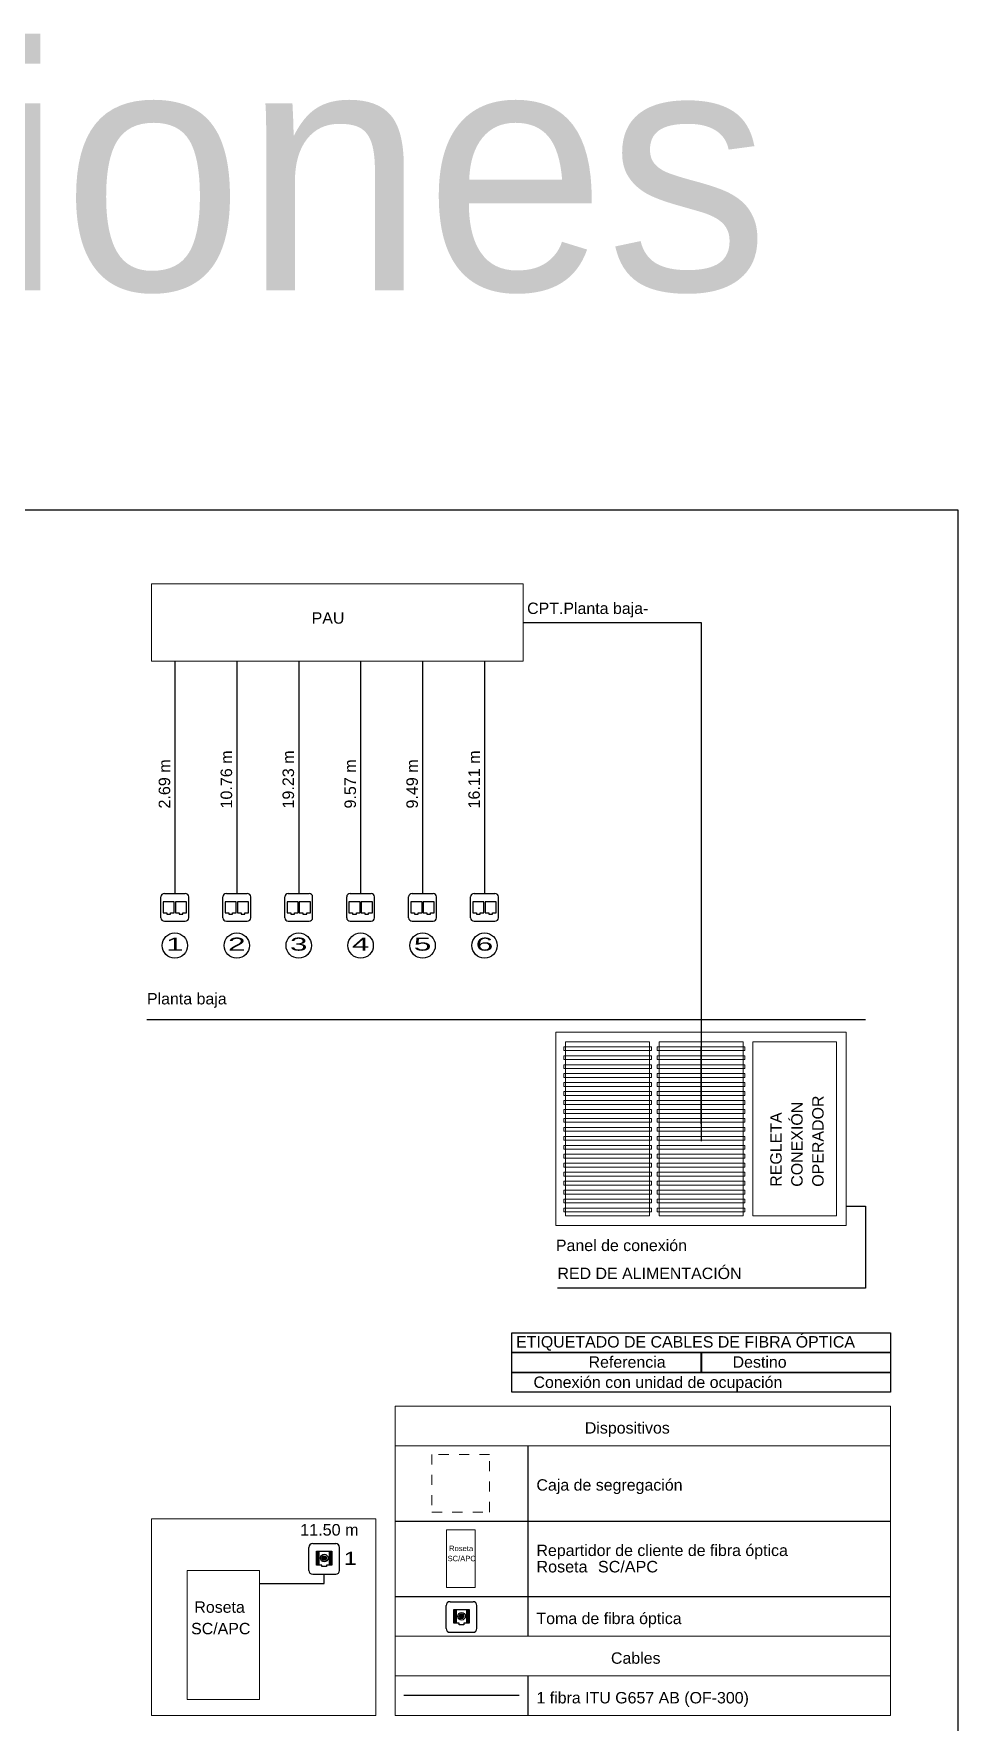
# Model space of a CAD drawing. Header units: millimetres. Extents: x 441156 to 441876, y 4514765 to 4515211.
# Drawn here: x 441454.04 to 441463.11, y 4515036.55 to 4515053.13 of the extents above; entities that cross this region are included whole.
import ezdxf
from ezdxf.enums import TextEntityAlignment as Align

# ---------------------------------------------------------------- set-up
doc = ezdxf.new("R2010")
doc.units = ezdxf.units.MM
doc.linetypes.add('CYPE_PUNTO', pattern=[0.075, 0, -0.075])
doc.layers.add('01_cartela', color=6, linetype='Continuous', plot=False)
for name, color, linetype in [('01_solar térmico', 3, 'Continuous'), ('01_textos', 7, 'Continuous'), ('BORDE-A1', 4, 'Continuous'), ('VENTILACIÓN NOTAS', 7, 'Continuous')]:
    doc.layers.add(name, color=color, linetype=linetype)
for name, color, linetype, lineweight in [('FPL_PLANO_ESQ_TELEFONIA', 7, 'Continuous', 0), ('FPL_PLANO_FIBRA_OPTICA_ESPANYA', 7, 'Continuous', 0), ('FPL_PLANO_LEYENDA_ESQ_FIBRA_OPTICA_ESPANYA', 7, 'Continuous', 0), ('FPL_PLANO_LEYENDA_ESQ_TBA_COAX_ESPANYA', 7, 'Continuous', 0)]:
    doc.layers.add(name, color=color, linetype=linetype, lineweight=lineweight)
doc.styles.add('Century Gothic_6', font='', dxfattribs={"height": 11})
doc.styles.add('CYPETXT_romans', font='arial.ttf', dxfattribs={"height": 0.2})
doc.styles.add('Estilo1', font='swissel.ttf')
doc.styles.add('NIEVES2', font='sanss___.ttf')
doc.styles.get('Century Gothic_6').set_extended_font_data('Century Gothic')

msp = doc.modelspace()

# ---------------------------------------------------------------- hatches: boundary and pattern name
at = {"layer": '01_solar térmico'}
for points in [[(441456.81877401, 4515038.21923805), (441456.83382533, 4515038.21923805), (441456.83382533, 4515038.09882742), (441456.81877401, 4515038.09882742)], [(441456.93918464, 4515038.21923805), (441456.95423597, 4515038.21923805), (441456.95423597, 4515038.09882742), (441456.93918464, 4515038.09882742)], [(441458.16699918, 4515037.64842954), (441458.18205051, 4515037.64842954), (441458.18205051, 4515037.52801891), (441458.16699918, 4515037.52801891)], [(441458.28740981, 4515037.64842954), (441458.30246114, 4515037.64842954), (441458.30246114, 4515037.52801891), (441458.28740981, 4515037.52801891)]]:
    msp.add_hatch(color=202, dxfattribs=at).paths.add_polyline_path(points)
h = msp.add_hatch(color=202, dxfattribs=at)
edge = h.paths.add_edge_path()
edge.add_arc((441456.88650499, 4515038.15903274), 0.02257699, 0, 360)
h = msp.add_hatch(color=202, dxfattribs=at)
edge = h.paths.add_edge_path()
edge.add_arc((441458.23473016, 4515037.58822423), 0.02257699, 0, 360)

# ---------------------------------------------------------------- linework, layer by layer
at = {"layer": '01_cartela', "color": 3}
msp.add_lwpolyline([(441432.47255193, 4515048.45299148), (441432.47255193, 4515026.91796746), (441463.11053999, 4515026.91796746), (441463.11053999, 4515048.45299148)], close=True, dxfattribs=at)
at = {"layer": '01_solar térmico', "color": 202}
for p, q in [((441456.7359917, 4515038.03862211), (441456.7359917, 4515038.26439204)), ((441456.77362002, 4515038.30202036), (441456.99938995, 4515038.30202036)), ((441457.03701828, 4515038.03862211), (441457.03701828, 4515038.26439204)), ((441456.77362002, 4515038.00099379), (441456.99938995, 4515038.00099379)), ((441458.08421687, 4515037.4678136), (441458.08421687, 4515037.69358353)), ((441458.1218452, 4515037.73121185), (441458.34761513, 4515037.73121185)), ((441458.38524345, 4515037.4678136), (441458.38524345, 4515037.69358353)), ((441458.1218452, 4515037.43018528), (441458.34761513, 4515037.43018528)), ((441457.66867165, 4515036.81235511), (441458.79962403, 4515036.81235511))]:
    msp.add_line(p, q, dxfattribs=at)
for points in [[(441456.81124834, 4515038.22676372), (441456.96176163, 4515038.22676372), (441456.96176163, 4515038.09130176), (441456.90908198, 4515038.09130176), (441456.90908198, 4515038.07625043), (441456.86392799, 4515038.07625043), (441456.86392799, 4515038.09130176), (441456.81124834, 4515038.09130176), (441456.81124834, 4515038.22676372)], [(441456.81877401, 4515038.21923805), (441456.83382533, 4515038.21923805), (441456.83382533, 4515038.09882742), (441456.81877401, 4515038.09882742)], [(441456.93918464, 4515038.21923805), (441456.95423597, 4515038.21923805), (441456.95423597, 4515038.09882742), (441456.93918464, 4515038.09882742)], [(441458.15947352, 4515037.65595521), (441458.30998681, 4515037.65595521), (441458.30998681, 4515037.52049325), (441458.25730716, 4515037.52049325), (441458.25730716, 4515037.50544192), (441458.21215317, 4515037.50544192), (441458.21215317, 4515037.52049325), (441458.15947352, 4515037.52049325), (441458.15947352, 4515037.65595521)], [(441458.16699918, 4515037.64842954), (441458.18205051, 4515037.64842954), (441458.18205051, 4515037.52801891), (441458.16699918, 4515037.52801891)], [(441458.28740981, 4515037.64842954), (441458.30246114, 4515037.64842954), (441458.30246114, 4515037.52801891), (441458.28740981, 4515037.52801891)]]:
    msp.add_lwpolyline(points, close=True, dxfattribs=at)
msp.add_lwpolyline([(441456.25028024, 4515037.91118844), (441456.88650499, 4515037.91118844), (441456.88650499, 4515038.00099379)], dxfattribs=at)
for centre, radius in [((441456.88650499, 4515038.15903274), 0.03762832), ((441456.88650499, 4515038.15903274), 0.02257699), ((441458.23473016, 4515037.58822423), 0.03762832), ((441458.23473016, 4515037.58822423), 0.02257699)]:
    msp.add_circle(centre, radius, dxfattribs=at)
for centre, start, end in [((441456.77362002, 4515038.26439204), 90, 180), ((441456.99938995, 4515038.26439204), 0, 90), ((441456.77362002, 4515038.03862211), 180, 270), ((441456.99938995, 4515038.03862211), 270, 0), ((441458.1218452, 4515037.69358353), 90, 180), ((441458.34761513, 4515037.69358353), 0, 90), ((441458.1218452, 4515037.4678136), 180, 270), ((441458.34761513, 4515037.4678136), 270, 0)]:
    msp.add_arc(centre, 0.03762832, start, end, dxfattribs=at)
at = {"layer": 'BORDE-A1', "ltscale": 0.01}
for p, q in [((441455.42033832, 4515046.96824649), (441455.42033832, 4515044.68824649)), ((441456.02833832, 4515046.96824649), (441456.02833832, 4515044.68824649)), ((441456.63633832, 4515046.96824649), (441456.63633832, 4515044.68824649)), ((441457.24433832, 4515046.96824649), (441457.24433832, 4515044.68824649)), ((441457.85233832, 4515046.96824649), (441457.85233832, 4515044.68824649)), ((441458.46033832, 4515046.96824649), (441458.46033832, 4515044.68824649)), ((441455.28353832, 4515044.44884649), (441455.28353832, 4515044.65404649)), ((441455.31773832, 4515044.68824649), (441455.52293832, 4515044.68824649)), ((441455.55713832, 4515044.44884649), (441455.55713832, 4515044.65404649)), ((441455.89153832, 4515044.44884649), (441455.89153832, 4515044.65404649)), ((441455.92573832, 4515044.68824649), (441456.13093832, 4515044.68824649)), ((441456.16513832, 4515044.44884649), (441456.16513832, 4515044.65404649)), ((441456.49953832, 4515044.44884649), (441456.49953832, 4515044.65404649)), ((441456.53373832, 4515044.68824649), (441456.73893832, 4515044.68824649)), ((441456.77313832, 4515044.44884649), (441456.77313832, 4515044.65404649)), ((441457.10753832, 4515044.44884649), (441457.10753832, 4515044.65404649)), ((441457.14173832, 4515044.68824649), (441457.34693832, 4515044.68824649)), ((441457.38113832, 4515044.44884649), (441457.38113832, 4515044.65404649)), ((441457.71553832, 4515044.44884649), (441457.71553832, 4515044.65404649)), ((441457.74973832, 4515044.68824649), (441457.95493832, 4515044.68824649)), ((441457.98913832, 4515044.44884649), (441457.98913832, 4515044.65404649)), ((441458.32353832, 4515044.44884649), (441458.32353832, 4515044.65404649)), ((441458.35773832, 4515044.68824649), (441458.56293832, 4515044.68824649)), ((441458.59713832, 4515044.44884649), (441458.59713832, 4515044.65404649)), ((441455.31773832, 4515044.41464649), (441455.52293832, 4515044.41464649)), ((441455.92573832, 4515044.41464649), (441456.13093832, 4515044.41464649)), ((441456.53373832, 4515044.41464649), (441456.73893832, 4515044.41464649)), ((441457.14173832, 4515044.41464649), (441457.34693832, 4515044.41464649)), ((441457.74973832, 4515044.41464649), (441457.95493832, 4515044.41464649)), ((441458.35773832, 4515044.41464649), (441458.56293832, 4515044.41464649)), ((441455.14673832, 4515043.4503708), (441462.19934618, 4515043.4503708)), ((441460.58632857, 4515042.4257972), (441460.58632857, 4515043.1857972)), ((441462.01132857, 4515041.61666342), (441462.19934618, 4515041.61666342)), ((441462.19934618, 4515041.61666342), (441462.19934618, 4515040.81131969)), ((441462.19934618, 4515040.81131969), (441459.17646573, 4515040.81131969))]:
    msp.add_line(p, q, dxfattribs=at)
msp.add_lwpolyline([(441458.84033832, 4515047.34824649), (441460.58632857, 4515047.34824649), (441460.58632857, 4515042.25624649)], dxfattribs=at)
for points in [[(441455.30542632, 4515044.49672649), (441455.34190632, 4515044.49672649), (441455.34190632, 4515044.48304649), (441455.37838632, 4515044.48304649), (441455.37838632, 4515044.49672649), (441455.41486632, 4515044.49672649), (441455.41486632, 4515044.60616649), (441455.30542632, 4515044.60616649), (441455.30542632, 4515044.49672649)], [(441455.42581032, 4515044.49672649), (441455.46229032, 4515044.49672649), (441455.46229032, 4515044.48304649), (441455.49877032, 4515044.48304649), (441455.49877032, 4515044.49672649), (441455.53525032, 4515044.49672649), (441455.53525032, 4515044.60616649), (441455.42581032, 4515044.60616649), (441455.42581032, 4515044.49672649)], [(441455.91342632, 4515044.49672649), (441455.94990632, 4515044.49672649), (441455.94990632, 4515044.48304649), (441455.98638632, 4515044.48304649), (441455.98638632, 4515044.49672649), (441456.02286632, 4515044.49672649), (441456.02286632, 4515044.60616649), (441455.91342632, 4515044.60616649), (441455.91342632, 4515044.49672649)], [(441456.03381032, 4515044.49672649), (441456.07029032, 4515044.49672649), (441456.07029032, 4515044.48304649), (441456.10677032, 4515044.48304649), (441456.10677032, 4515044.49672649), (441456.14325032, 4515044.49672649), (441456.14325032, 4515044.60616649), (441456.03381032, 4515044.60616649), (441456.03381032, 4515044.49672649)], [(441456.52142632, 4515044.49672649), (441456.55790632, 4515044.49672649), (441456.55790632, 4515044.48304649), (441456.59438632, 4515044.48304649), (441456.59438632, 4515044.49672649), (441456.63086632, 4515044.49672649), (441456.63086632, 4515044.60616649), (441456.52142632, 4515044.60616649), (441456.52142632, 4515044.49672649)], [(441456.64181032, 4515044.49672649), (441456.67829032, 4515044.49672649), (441456.67829032, 4515044.48304649), (441456.71477032, 4515044.48304649), (441456.71477032, 4515044.49672649), (441456.75125032, 4515044.49672649), (441456.75125032, 4515044.60616649), (441456.64181032, 4515044.60616649), (441456.64181032, 4515044.49672649)], [(441457.12942632, 4515044.49672649), (441457.16590632, 4515044.49672649), (441457.16590632, 4515044.48304649), (441457.20238632, 4515044.48304649), (441457.20238632, 4515044.49672649), (441457.23886632, 4515044.49672649), (441457.23886632, 4515044.60616649), (441457.12942632, 4515044.60616649), (441457.12942632, 4515044.49672649)], [(441457.24981032, 4515044.49672649), (441457.28629032, 4515044.49672649), (441457.28629032, 4515044.48304649), (441457.32277032, 4515044.48304649), (441457.32277032, 4515044.49672649), (441457.35925032, 4515044.49672649), (441457.35925032, 4515044.60616649), (441457.24981032, 4515044.60616649), (441457.24981032, 4515044.49672649)], [(441457.73742632, 4515044.49672649), (441457.77390632, 4515044.49672649), (441457.77390632, 4515044.48304649), (441457.81038632, 4515044.48304649), (441457.81038632, 4515044.49672649), (441457.84686632, 4515044.49672649), (441457.84686632, 4515044.60616649), (441457.73742632, 4515044.60616649), (441457.73742632, 4515044.49672649)], [(441457.85781032, 4515044.49672649), (441457.89429032, 4515044.49672649), (441457.89429032, 4515044.48304649), (441457.93077032, 4515044.48304649), (441457.93077032, 4515044.49672649), (441457.96725032, 4515044.49672649), (441457.96725032, 4515044.60616649), (441457.85781032, 4515044.60616649), (441457.85781032, 4515044.49672649)], [(441458.34542632, 4515044.49672649), (441458.38190632, 4515044.49672649), (441458.38190632, 4515044.48304649), (441458.41838632, 4515044.48304649), (441458.41838632, 4515044.49672649), (441458.45486632, 4515044.49672649), (441458.45486632, 4515044.60616649), (441458.34542632, 4515044.60616649), (441458.34542632, 4515044.49672649)], [(441458.46581032, 4515044.49672649), (441458.50229032, 4515044.49672649), (441458.50229032, 4515044.48304649), (441458.53877032, 4515044.48304649), (441458.53877032, 4515044.49672649), (441458.57525032, 4515044.49672649), (441458.57525032, 4515044.60616649), (441458.46581032, 4515044.60616649), (441458.46581032, 4515044.49672649)]]:
    msp.add_lwpolyline(points, close=True, dxfattribs=at)
for centre, start, end in [((441455.31773832, 4515044.65404649), 90, 180), ((441455.52293832, 4515044.65404649), 0, 90), ((441455.92573832, 4515044.65404649), 90, 180), ((441456.13093832, 4515044.65404649), 0, 90), ((441456.53373832, 4515044.65404649), 90, 180), ((441456.73893832, 4515044.65404649), 0, 90), ((441457.14173832, 4515044.65404649), 90, 180), ((441457.34693832, 4515044.65404649), 0, 90), ((441457.74973832, 4515044.65404649), 90, 180), ((441457.95493832, 4515044.65404649), 0, 90), ((441458.35773832, 4515044.65404649), 90, 180), ((441458.56293832, 4515044.65404649), 0, 90), ((441455.31773832, 4515044.44884649), 180, 270), ((441455.52293832, 4515044.44884649), 270, 0), ((441455.92573832, 4515044.44884649), 180, 270), ((441456.13093832, 4515044.44884649), 270, 0), ((441456.53373832, 4515044.44884649), 180, 270), ((441456.73893832, 4515044.44884649), 270, 0), ((441457.14173832, 4515044.44884649), 180, 270), ((441457.34693832, 4515044.44884649), 270, 0), ((441457.74973832, 4515044.44884649), 180, 270), ((441457.95493832, 4515044.44884649), 270, 0), ((441458.35773832, 4515044.44884649), 180, 270), ((441458.56293832, 4515044.44884649), 270, 0)]:
    msp.add_arc(centre, 0.0342, start, end, dxfattribs=at)
at = {"layer": 'FPL_PLANO_ESQ_TELEFONIA'}
msp.add_lwpolyline([(441455.19233832, 4515046.96824649), (441458.84033832, 4515046.96824649), (441458.84033832, 4515047.72824649), (441455.19233832, 4515047.72824649), (441455.19233832, 4515046.96824649)], close=True, dxfattribs=at)
at = {"layer": 'FPL_PLANO_ESQ_TELEFONIA', "color": 2}
for points in [[(441459.16132857, 4515041.42666342), (441462.01132857, 4515041.42666342), (441462.01132857, 4515043.32666342), (441459.16132857, 4515043.32666342), (441459.16132857, 4515041.42666342)], [(441459.23732857, 4515043.14366342), (441460.0986619, 4515043.14366342), (441460.0986619, 4515043.18166342), (441459.23732857, 4515043.18166342), (441459.23732857, 4515043.14366342)], [(441459.25632857, 4515041.52166342), (441460.0796619, 4515041.52166342), (441460.0796619, 4515043.23166342), (441459.25632857, 4515043.23166342), (441459.25632857, 4515041.52166342)], [(441460.1556619, 4515043.14366342), (441461.01699523, 4515043.14366342), (441461.01699523, 4515043.18166342), (441460.1556619, 4515043.18166342), (441460.1556619, 4515043.14366342)], [(441460.1746619, 4515041.52166342), (441460.99799523, 4515041.52166342), (441460.99799523, 4515043.23166342), (441460.1746619, 4515043.23166342), (441460.1746619, 4515041.52166342)], [(441461.09299523, 4515041.52166342), (441461.91632857, 4515041.52166342), (441461.91632857, 4515043.23166342), (441461.09299523, 4515043.23166342), (441461.09299523, 4515041.52166342)], [(441459.23732857, 4515043.05566342), (441460.0986619, 4515043.05566342), (441460.0986619, 4515043.09366342), (441459.23732857, 4515043.09366342), (441459.23732857, 4515043.05566342)], [(441459.23732857, 4515042.96766342), (441460.0986619, 4515042.96766342), (441460.0986619, 4515043.00566342), (441459.23732857, 4515043.00566342), (441459.23732857, 4515042.96766342)], [(441460.1556619, 4515043.05566342), (441461.01699523, 4515043.05566342), (441461.01699523, 4515043.09366342), (441460.1556619, 4515043.09366342), (441460.1556619, 4515043.05566342)], [(441460.1556619, 4515042.96766342), (441461.01699523, 4515042.96766342), (441461.01699523, 4515043.00566342), (441460.1556619, 4515043.00566342), (441460.1556619, 4515042.96766342)], [(441459.23732857, 4515042.87966342), (441460.0986619, 4515042.87966342), (441460.0986619, 4515042.91766342), (441459.23732857, 4515042.91766342), (441459.23732857, 4515042.87966342)], [(441459.23732857, 4515042.79166342), (441460.0986619, 4515042.79166342), (441460.0986619, 4515042.82966342), (441459.23732857, 4515042.82966342), (441459.23732857, 4515042.79166342)], [(441460.1556619, 4515042.87966342), (441461.01699523, 4515042.87966342), (441461.01699523, 4515042.91766342), (441460.1556619, 4515042.91766342), (441460.1556619, 4515042.87966342)], [(441460.1556619, 4515042.79166342), (441461.01699523, 4515042.79166342), (441461.01699523, 4515042.82966342), (441460.1556619, 4515042.82966342), (441460.1556619, 4515042.79166342)], [(441459.23732857, 4515042.70366342), (441460.0986619, 4515042.70366342), (441460.0986619, 4515042.74166342), (441459.23732857, 4515042.74166342), (441459.23732857, 4515042.70366342)], [(441459.23732857, 4515042.61566342), (441460.0986619, 4515042.61566342), (441460.0986619, 4515042.65366342), (441459.23732857, 4515042.65366342), (441459.23732857, 4515042.61566342)], [(441460.1556619, 4515042.70366342), (441461.01699523, 4515042.70366342), (441461.01699523, 4515042.74166342), (441460.1556619, 4515042.74166342), (441460.1556619, 4515042.70366342)], [(441460.1556619, 4515042.61566342), (441461.01699523, 4515042.61566342), (441461.01699523, 4515042.65366342), (441460.1556619, 4515042.65366342), (441460.1556619, 4515042.61566342)], [(441459.23732857, 4515042.52766342), (441460.0986619, 4515042.52766342), (441460.0986619, 4515042.56566342), (441459.23732857, 4515042.56566342), (441459.23732857, 4515042.52766342)], [(441460.1556619, 4515042.52766342), (441461.01699523, 4515042.52766342), (441461.01699523, 4515042.56566342), (441460.1556619, 4515042.56566342), (441460.1556619, 4515042.52766342)], [(441459.23732857, 4515042.43966342), (441460.0986619, 4515042.43966342), (441460.0986619, 4515042.47766342), (441459.23732857, 4515042.47766342), (441459.23732857, 4515042.43966342)], [(441459.23732857, 4515042.35166342), (441460.0986619, 4515042.35166342), (441460.0986619, 4515042.38966342), (441459.23732857, 4515042.38966342), (441459.23732857, 4515042.35166342)], [(441460.1556619, 4515042.43966342), (441461.01699523, 4515042.43966342), (441461.01699523, 4515042.47766342), (441460.1556619, 4515042.47766342), (441460.1556619, 4515042.43966342)], [(441460.1556619, 4515042.35166342), (441461.01699523, 4515042.35166342), (441461.01699523, 4515042.38966342), (441460.1556619, 4515042.38966342), (441460.1556619, 4515042.35166342)], [(441459.23732857, 4515042.26366342), (441460.0986619, 4515042.26366342), (441460.0986619, 4515042.30166342), (441459.23732857, 4515042.30166342), (441459.23732857, 4515042.26366342)], [(441459.23732857, 4515042.17566342), (441460.0986619, 4515042.17566342), (441460.0986619, 4515042.21366342), (441459.23732857, 4515042.21366342), (441459.23732857, 4515042.17566342)], [(441460.1556619, 4515042.26366342), (441461.01699523, 4515042.26366342), (441461.01699523, 4515042.30166342), (441460.1556619, 4515042.30166342), (441460.1556619, 4515042.26366342)], [(441460.1556619, 4515042.17566342), (441461.01699523, 4515042.17566342), (441461.01699523, 4515042.21366342), (441460.1556619, 4515042.21366342), (441460.1556619, 4515042.17566342)], [(441459.23732857, 4515042.08766342), (441460.0986619, 4515042.08766342), (441460.0986619, 4515042.12566342), (441459.23732857, 4515042.12566342), (441459.23732857, 4515042.08766342)], [(441459.23732857, 4515041.99966342), (441460.0986619, 4515041.99966342), (441460.0986619, 4515042.03766342), (441459.23732857, 4515042.03766342), (441459.23732857, 4515041.99966342)], [(441460.1556619, 4515042.08766342), (441461.01699523, 4515042.08766342), (441461.01699523, 4515042.12566342), (441460.1556619, 4515042.12566342), (441460.1556619, 4515042.08766342)], [(441460.1556619, 4515041.99966342), (441461.01699523, 4515041.99966342), (441461.01699523, 4515042.03766342), (441460.1556619, 4515042.03766342), (441460.1556619, 4515041.99966342)], [(441459.23732857, 4515041.91166342), (441460.0986619, 4515041.91166342), (441460.0986619, 4515041.94966342), (441459.23732857, 4515041.94966342), (441459.23732857, 4515041.91166342)], [(441459.23732857, 4515041.82366342), (441460.0986619, 4515041.82366342), (441460.0986619, 4515041.86166342), (441459.23732857, 4515041.86166342), (441459.23732857, 4515041.82366342)], [(441460.1556619, 4515041.91166342), (441461.01699523, 4515041.91166342), (441461.01699523, 4515041.94966342), (441460.1556619, 4515041.94966342), (441460.1556619, 4515041.91166342)], [(441460.1556619, 4515041.82366342), (441461.01699523, 4515041.82366342), (441461.01699523, 4515041.86166342), (441460.1556619, 4515041.86166342), (441460.1556619, 4515041.82366342)], [(441459.23732857, 4515041.73566342), (441460.0986619, 4515041.73566342), (441460.0986619, 4515041.77366342), (441459.23732857, 4515041.77366342), (441459.23732857, 4515041.73566342)], [(441459.23732857, 4515041.64766342), (441460.0986619, 4515041.64766342), (441460.0986619, 4515041.68566342), (441459.23732857, 4515041.68566342), (441459.23732857, 4515041.64766342)], [(441460.1556619, 4515041.73566342), (441461.01699523, 4515041.73566342), (441461.01699523, 4515041.77366342), (441460.1556619, 4515041.77366342), (441460.1556619, 4515041.73566342)], [(441460.1556619, 4515041.64766342), (441461.01699523, 4515041.64766342), (441461.01699523, 4515041.68566342), (441460.1556619, 4515041.68566342), (441460.1556619, 4515041.64766342)], [(441459.23732857, 4515041.55966342), (441460.0986619, 4515041.55966342), (441460.0986619, 4515041.59766342), (441459.23732857, 4515041.59766342), (441459.23732857, 4515041.55966342)], [(441460.1556619, 4515041.55966342), (441461.01699523, 4515041.55966342), (441461.01699523, 4515041.59766342), (441460.1556619, 4515041.59766342), (441460.1556619, 4515041.55966342)]]:
    msp.add_lwpolyline(points, close=True, dxfattribs=at)
at = {"layer": 'FPL_PLANO_FIBRA_OPTICA_ESPANYA'}
msp.add_lwpolyline([(441456.25028024, 4515038.0378551), (441455.54067165, 4515038.0378551), (441455.54067165, 4515036.77118844), (441456.25028024, 4515036.77118844), (441456.25028024, 4515038.0378551)], close=True, dxfattribs=at)
at = {"layer": 'FPL_PLANO_LEYENDA_ESQ_FIBRA_OPTICA_ESPANYA', "lineweight": 9}
for p, q in [((441457.58317165, 4515039.65285511), (441462.44717165, 4515039.65285511)), ((441457.58317165, 4515039.65285511), (441457.58317165, 4515036.61285511)), ((441462.44717165, 4515039.65285511), (441462.44717165, 4515036.61285511)), ((441457.58317165, 4515039.26335511), (441462.44717165, 4515039.26335511)), ((441457.58317165, 4515037.39185511), (441462.44717165, 4515037.39185511)), ((441457.58317165, 4515037.00235511), (441462.44717165, 4515037.00235511)), ((441457.58317165, 4515036.61285511), (441462.44717165, 4515036.61285511))]:
    msp.add_line(p, q, dxfattribs=at)
at = {"layer": 'FPL_PLANO_LEYENDA_ESQ_FIBRA_OPTICA_ESPANYA', "color": 9, "true_color": 0xc0c0c0}
msp.add_lwpolyline([(441462.44717165, 4515039.65285511), (441457.58317165, 4515039.65285511)], dxfattribs=at)
at = {"layer": 'FPL_PLANO_LEYENDA_ESQ_FIBRA_OPTICA_ESPANYA', "color": 254, "true_color": 0xdad7d3}
for points in [[(441457.58317165, 4515039.65285511), (441462.44717165, 4515039.65285511), (441462.44717165, 4515039.26335511), (441457.58317165, 4515039.26335511)], [(441457.58317165, 4515037.39185511), (441462.44717165, 4515037.39185511), (441462.44717165, 4515037.00235511), (441457.58317165, 4515037.00235511)]]:
    msp.add_lwpolyline(points, close=True, dxfattribs=at)
at = {"layer": 'FPL_PLANO_LEYENDA_ESQ_FIBRA_OPTICA_ESPANYA', "linetype": 'CYPE_PUNTO'}
msp.add_lwpolyline([(441458.5101291, 4515039.17785511), (441457.94417165, 4515039.17785511), (441457.94417165, 4515038.61189766), (441458.5101291, 4515038.61189766), (441458.5101291, 4515039.17785511)], close=True, dxfattribs=at)
at = {"layer": 'FPL_PLANO_LEYENDA_ESQ_FIBRA_OPTICA_ESPANYA', "lineweight": 9}
msp.add_lwpolyline([(441455.19233832, 4515036.61285511), (441457.39317165, 4515036.61285511), (441457.39317165, 4515038.54452177), (441455.19233832, 4515038.54452177), (441455.19233832, 4515036.61285511)], close=True, dxfattribs=at)
at = {"layer": 'FPL_PLANO_LEYENDA_ESQ_FIBRA_OPTICA_ESPANYA'}
msp.add_lwpolyline([(441458.36965038, 4515038.43685511), (441458.08667165, 4515038.43685511), (441458.08667165, 4515037.87089766), (441458.36965038, 4515037.87089766), (441458.36965038, 4515038.43685511)], close=True, dxfattribs=at)
at = {"layer": 'FPL_PLANO_LEYENDA_ESQ_TBA_COAX_ESPANYA', "lineweight": 9}
for p, q in [((441458.72723657, 4515040.3726601), (441462.44717165, 4515040.3726601)), ((441458.72723657, 4515040.3726601), (441458.72723657, 4515039.7884101)), ((441462.44717165, 4515040.3726601), (441462.44717165, 4515039.7884101)), ((441458.72723657, 4515039.7884101), (441462.44717165, 4515039.7884101))]:
    msp.add_line(p, q, dxfattribs=at)
at = {"layer": 'VENTILACIÓN NOTAS', "color": 5}
for p, q in [((441458.72723657, 4515040.1779101), (441462.44717165, 4515040.1779101)), ((441460.58952484, 4515040.1779101), (441460.58952484, 4515039.9831601)), ((441458.72723657, 4515039.9831601), (441462.44717165, 4515039.9831601)), ((441458.88467165, 4515039.26335511), (441458.88467165, 4515037.39185511)), ((441457.58317165, 4515038.52235511), (441462.44717165, 4515038.52235511)), ((441457.58317165, 4515037.78135511), (441462.44717165, 4515037.78135511)), ((441458.88467165, 4515037.00235511), (441458.88467165, 4515036.61285511))]:
    msp.add_line(p, q, dxfattribs=at)
for points in [[(441458.72723657, 4515040.3726601), (441462.44717165, 4515040.3726601), (441462.44717165, 4515040.1779101), (441458.72723657, 4515040.1779101)], [(441458.72723657, 4515040.1779101), (441460.58720411, 4515040.1779101), (441460.58720411, 4515039.9831601), (441458.72723657, 4515039.9831601)], [(441460.58720411, 4515040.1779101), (441462.44717165, 4515040.1779101), (441462.44717165, 4515039.9831601), (441460.58720411, 4515039.9831601)], [(441458.72723657, 4515039.9831601), (441462.44717165, 4515039.9831601), (441462.44717165, 4515039.7884101), (441458.72723657, 4515039.7884101)]]:
    msp.add_lwpolyline(points, close=True, dxfattribs=at)
for centre in [(441455.42033832, 4515044.17647448), (441456.02833832, 4515044.17647448), (441456.63633832, 4515044.17647448), (441457.24433832, 4515044.17647448), (441457.85233832, 4515044.17647448), (441458.46033832, 4515044.17647448)]:
    msp.add_circle(centre, 0.1244488, dxfattribs=at)

# ---------------------------------------------------------------- texts
at = {"layer": '01_cartela', "color": 3, "insert": (441433.15181495, 4515053.00461185), "char_height": 2.3928733831, "width": 70.1854420962, "attachment_point": 1, "style": 'Century Gothic_6'}
msp.add_mtext('telecomunicaciones', dxfattribs=at)
at = {"layer": '01_textos', "color": 5, "style": 'Estilo1'}
for s, height, p in [('CPT.Planta baja-', 0.1119292596, (441458.87833832, 4515047.39910474)), ('PAU', 0.11192926, (441456.76363832, 4515047.30391316)), ('Planta baja', 0.1119292596, (441455.14673832, 4515043.5643708)), ('Panel de conexión', 0.1119292596, (441459.16132857, 4515041.14166342)), ('RED DE ALIMENTACIÓN', 0.1119292596, (441459.17646573, 4515040.86673636)), ('ETIQUETADO DE CABLES DE FIBRA ÓPTICA', 0.1119292596, (441458.76998657, 4515040.19395776)), ('Referencia', 0.11192926, (441459.4820859, 4515039.99570724)), ('Destino', 0.11192926, (441460.89595411, 4515039.99570724)), ('Conexión con unidad de ocupación', 0.1119292596, (441458.94098657, 4515039.79746835)), ('Dispositivos', 0.1119292596, (441459.44517165, 4515039.34885511)), ('Caja de segregación', 0.1119292596, (441458.97017165, 4515038.78835511)), ('Repartidor de cliente de fibra óptica', 0.1119292596, (441458.97017165, 4515038.14612557)), ('Roseta', 0.11192926, (441455.61198499, 4515037.58871622)), ('SC/APC', 0.11192926, (441455.57987499, 4515037.37760511)), ('Toma de fibra óptica', 0.1119292596, (441458.97017165, 4515037.47735511)), ('Cables', 0.11192926, (441459.70167165, 4515037.08785511)), ('1 fibra ITU G657 AB (OF-300)', 0.1119292596, (441458.97017165, 4515036.69835511))]:
    msp.add_text(s, height=height, dxfattribs=at).set_placement(p, align=Align.BOTTOM_LEFT)
at = {"layer": 'FPL_PLANO_ESQ_TELEFONIA', "color": 5}
for s, height, style, p in [('2.69 m', 0.11305, 'NIEVES2', (441455.40838752, 4515045.52212638)), ('10.76 m', 0.11305, 'NIEVES2', (441456.01638752, 4515045.52212638)), ('19.23 m', 0.11305, 'NIEVES2', (441456.62438752, 4515045.52212638)), ('9.57 m', 0.11305, 'NIEVES2', (441457.23238752, 4515045.52212638)), ('9.49 m', 0.11305, 'NIEVES2', (441457.84038752, 4515045.52212638)), ('16.11 m', 0.11305, 'NIEVES2', (441458.44838752, 4515045.52212638)), ('OPERADOR', 0.1121, 'Estilo1', (441461.8229119, 4515041.80666342)), ('REGLETA', 0.1121, 'Estilo1', (441461.41124523, 4515041.80666342)), ('CONEXIÓN', 0.1121, 'Estilo1', (441461.61707857, 4515041.80666342))]:
    msp.add_text(s, height=height, rotation=90, dxfattribs=dict(at, style=style)).set_placement(p, align=Align.BOTTOM_LEFT)
at = {"layer": 'FPL_PLANO_LEYENDA_ESQ_FIBRA_OPTICA_ESPANYA', "style": 'CYPETXT_romans'}
for s, p in [('SC/APC', (441458.09766314, 4515038.15543667)), ('Roseta', (441458.11276527, 4515038.25472745))]:
    msp.add_text(s, height=0.053333333, dxfattribs=at).set_placement(p, align=Align.MIDDLE_LEFT)
at = {"layer": 'VENTILACIÓN NOTAS', "color": 5, "style": 'NIEVES2'}
for s, width, p, p2 in [('1', 1.751796, (441455.33466921, 4515044.12578692), (441455.50600743, 4515044.12578692)), ('2', 1.751796, (441455.94266921, 4515044.12578692), (441456.11400743, 4515044.12578692)), ('3', 1.751796, (441456.55066921, 4515044.12578692), (441456.72200743, 4515044.12578692)), ('4', 1.751796, (441457.15866921, 4515044.12578692), (441457.33000743, 4515044.12578692)), ('5', 1.751796, (441457.76666921, 4515044.12578692), (441457.93800743, 4515044.12578692)), ('6', 1.751796, (441458.37466921, 4515044.12578692), (441458.54600743, 4515044.12578692)), ('1', 1.311254, (441457.0795677, 4515038.09303583), (441457.2078177, 4515038.09303583))]:
    msp.add_text(s, height=0.12823996, dxfattribs=dict(at, width=width)).set_placement(p, p2, align=Align.FIT)
for s, p in [('11.50 m', (441456.65138337, 4515038.34645356)), ('Roseta', (441458.97017165, 4515037.98456337)), ('SC/APC', (441459.57357204, 4515037.98456337))]:
    msp.add_text(s, height=0.113354967, dxfattribs=at).set_placement(p, align=Align.BOTTOM_LEFT)

doc.saveas('drawing.dxf')
